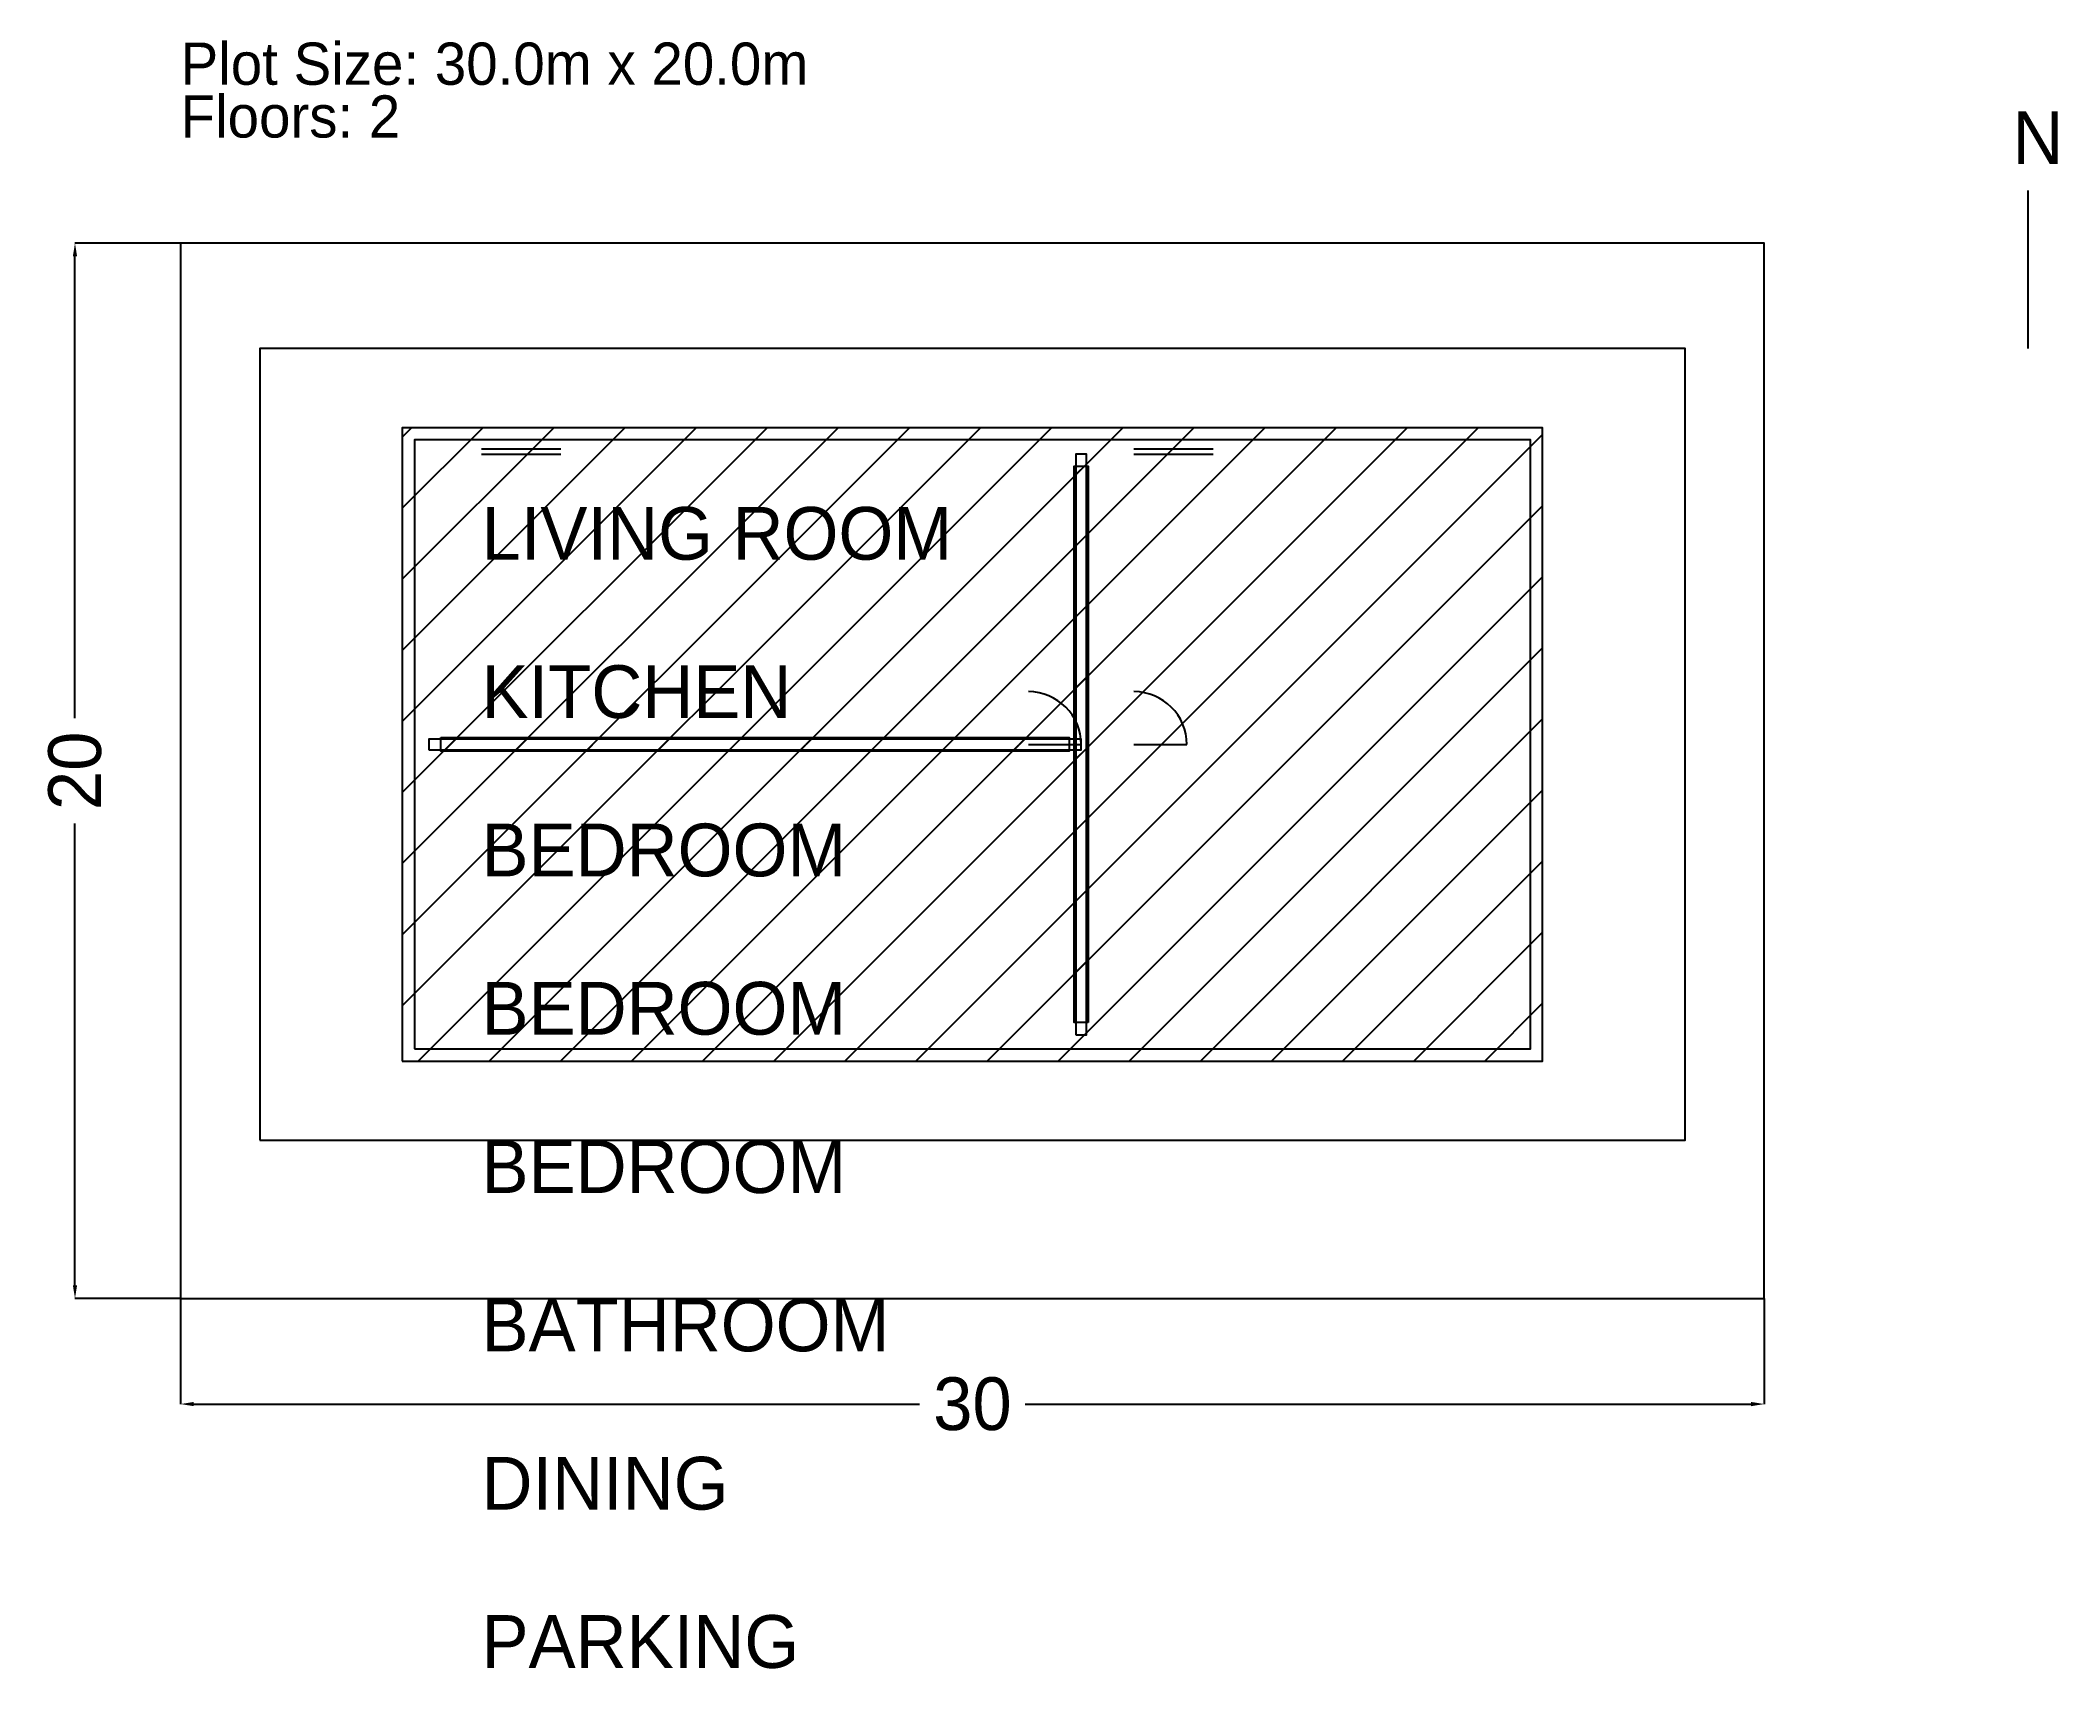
# Model space of a CAD drawing. Header units: metres. Extents: x -2.7 to 35.6, y -7 to 23.8.
import ezdxf

# ---------------------------------------------------------------- set-up
doc = ezdxf.new("R2010")
doc.units = ezdxf.units.M
for name, color, linetype in [('BUILDING', 1, 'Continuous'), ('DIMENSIONS', 6, 'Continuous'), ('DOORS', 5, 'Continuous'), ('PLOT', 7, 'Continuous'), ('ROOMS', 2, 'Continuous'), ('SETBACK', 3, 'Continuous'), ('TITLE', 7, 'Continuous'), ('WALLS', 1, 'Continuous'), ('WINDOWS', 4, 'Continuous')]:
    doc.layers.add(name, color=color, linetype=linetype)
doc.dimstyles.get("Standard").update_dxf_attribs({"dimtxt": 2.5, "dimasz": 2.5, "dimexe": 1.25, "dimexo": 0.625, "dimtad": 1, "dimcen": 2.5, "dimazin": 3, "dimtfac": 1, "dimtmove": 0, "dimatfit": 3})

# ---------------------------------------------------------------- blocks, each defined once
blk = doc.blocks.new('_CLOSEDFILLED')
at = {"color": 0, "linetype": 'BYBLOCK'}
blk.add_solid([(-1, 0.16), (0, 0), (-1, -0.16)], dxfattribs=at)
blk = doc.blocks.new('*D1')
for p, q in [((0, 0), (0, -2)), ((30, 0), (30, -2)), ((0.25, -2), (14, -2)), ((16, -2), (29.75, -2))]:
    blk.add_line(p, q)
at = {"layer": 'Defpoints'}
for p in [(0, 0), (30, 0), (0, -2)]:
    blk.add_point(p, dxfattribs=at)
at = {"layer": 'DIMENSIONS', "xscale": 0.25, "yscale": 0.25, "rotation": 180}
blk.add_blockref('_CLOSEDFILLED', (0, -2), dxfattribs=at)
at = {"layer": 'DIMENSIONS', "xscale": 0.25, "yscale": 0.25}
blk.add_blockref('_CLOSEDFILLED', (30, -2), dxfattribs=at)
at = {"layer": 'DIMENSIONS', "insert": (15, -2), "char_height": 1, "attachment_point": 5}
blk.add_mtext('30', dxfattribs=at)
blk = doc.blocks.new('*D2')
for p, q in [((0, 20), (-2, 20)), ((-2, 11), (-2, 19.75)), ((-2, 0.25), (-2, 9)), ((0, 0), (-2, 0))]:
    blk.add_line(p, q)
at = {"layer": 'Defpoints'}
for p in [(0, 20), (-2, 0), (0, 0)]:
    blk.add_point(p, dxfattribs=at)
at = {"layer": 'DIMENSIONS', "xscale": 0.25, "yscale": 0.25}
for p, rotation in [((-2, 20), 90), ((-2, 0), 270)]:
    blk.add_blockref('_CLOSEDFILLED', p, dxfattribs=dict(at, rotation=rotation))
at = {"layer": 'DIMENSIONS', "insert": (-2, 10), "char_height": 1, "attachment_point": 5, "rotation": 90}
blk.add_mtext('20', dxfattribs=at)

msp = doc.modelspace()

# ---------------------------------------------------------------- hatches: boundary and pattern name
h = msp.add_hatch()
h.set_pattern_fill('ANSI31', scale=0.3)
h.paths.add_polyline_path([(4.2, 4.5), (25.8, 4.5), (25.8, 16.5), (4.2, 16.5)])
h = msp.add_hatch()
h.set_pattern_fill('ANSI31', scale=0.3)
h.paths.add_polyline_path([(16.96, 5), (17.16, 5), (17.16, 16), (16.96, 16)])
h = msp.add_hatch()
h.set_pattern_fill('ANSI31', scale=0.3)
h.paths.add_polyline_path([(4.7, 10.4), (17.06, 10.4), (17.06, 10.6), (4.7, 10.6)])

# ---------------------------------------------------------------- linework, layer by layer
at = {"layer": 'BUILDING'}
msp.add_lwpolyline([(4.2, 4.5), (25.8, 4.5), (25.8, 16.5), (4.2, 16.5), (4.2, 4.5)], dxfattribs=at)
at = {"layer": 'DOORS'}
for p, q in [((16.06, 10.5), (17.06, 10.5)), ((18.06, 10.5), (19.06, 10.5))]:
    msp.add_line(p, q, dxfattribs=at)
for centre in [(16.06, 10.5), (18.06, 10.5)]:
    msp.add_arc(centre, 1, 0, 90, dxfattribs=at)
at = {"layer": 'PLOT'}
msp.add_lwpolyline([(0, 0), (30, 0), (30, 20), (0, 20), (0, 0)], dxfattribs=at)
at = {"layer": 'SETBACK'}
msp.add_lwpolyline([(1.5, 3), (28.5, 3), (28.5, 18), (1.5, 18), (1.5, 3)], dxfattribs=at)
at = {"layer": 'TITLE'}
msp.add_line((35, 18), (35, 21), dxfattribs=at)
at = {"layer": 'WALLS'}
for points in [[(4.2, 4.5), (25.8, 4.5), (25.8, 16.5), (4.2, 16.5), (4.2, 4.5)], [(4.43, 4.73), (25.57, 4.73), (25.57, 16.27), (4.43, 16.27), (4.43, 4.73)], [(17.19, 5.23), (16.93, 5.23), (16.93, 15.77), (17.19, 15.77), (17.19, 5.23)], [(16.96, 5), (17.16, 5), (17.16, 16), (16.96, 16), (16.96, 5)], [(4.7, 10.4), (17.06, 10.4), (17.06, 10.6), (4.7, 10.6), (4.7, 10.4)], [(4.93, 10.63), (16.83, 10.63), (16.83, 10.37), (4.93, 10.37), (4.93, 10.63)]]:
    msp.add_lwpolyline(points, dxfattribs=at)
at = {"layer": 'WINDOWS'}
for p, q in [((5.7, 16.1), (7.2, 16.1)), ((18.06, 16.1), (19.56, 16.1)), ((5.7, 16), (7.2, 16)), ((18.06, 16), (19.56, 16))]:
    msp.add_line(p, q, dxfattribs=at)

# ---------------------------------------------------------------- texts
at = {"layer": 'ROOMS'}
for s, p in [('LIVING ROOM', (5.7, 14)), ('KITCHEN', (5.7, 11)), ('BEDROOM', (5.7, 8)), ('BEDROOM', (5.7, 5)), ('BEDROOM', (5.7, 2)), ('BATHROOM', (5.7, -1)), ('DINING', (5.7, -4)), ('PARKING', (5.7, -7))]:
    msp.add_text(s, height=1, dxfattribs=at).set_placement(p)
at = {"layer": 'TITLE'}
for s, height, p in [('Plot Size: 30.0m x 20.0m', 0.8, (0, 23)), ('Floors: 2', 0.8, (0, 22)), ('N', 1, (34.7, 21.5))]:
    msp.add_text(s, height=height, dxfattribs=at).set_placement(p)

# ---------------------------------------------------------------- dimensions: what is measured, and where the dimension line sits
at = {"layer": 'DIMENSIONS'}
dim = msp.add_linear_dim(base=(-2, 0), p1=(0, 0), p2=(0, 20), angle=90, dimstyle='Standard', dxfattribs=at)
dim.commit()
dim.dimension.update_dxf_attribs({"geometry": '*D2', "text_midpoint": (-2, 10)})
dim = msp.add_linear_dim(base=(0, -2), p1=(0, 0), p2=(30, 0), dimstyle='Standard', dxfattribs=at)
dim.commit()
dim.dimension.update_dxf_attribs({"geometry": '*D1', "text_midpoint": (15, -2)})

doc.saveas('drawing.dxf')
